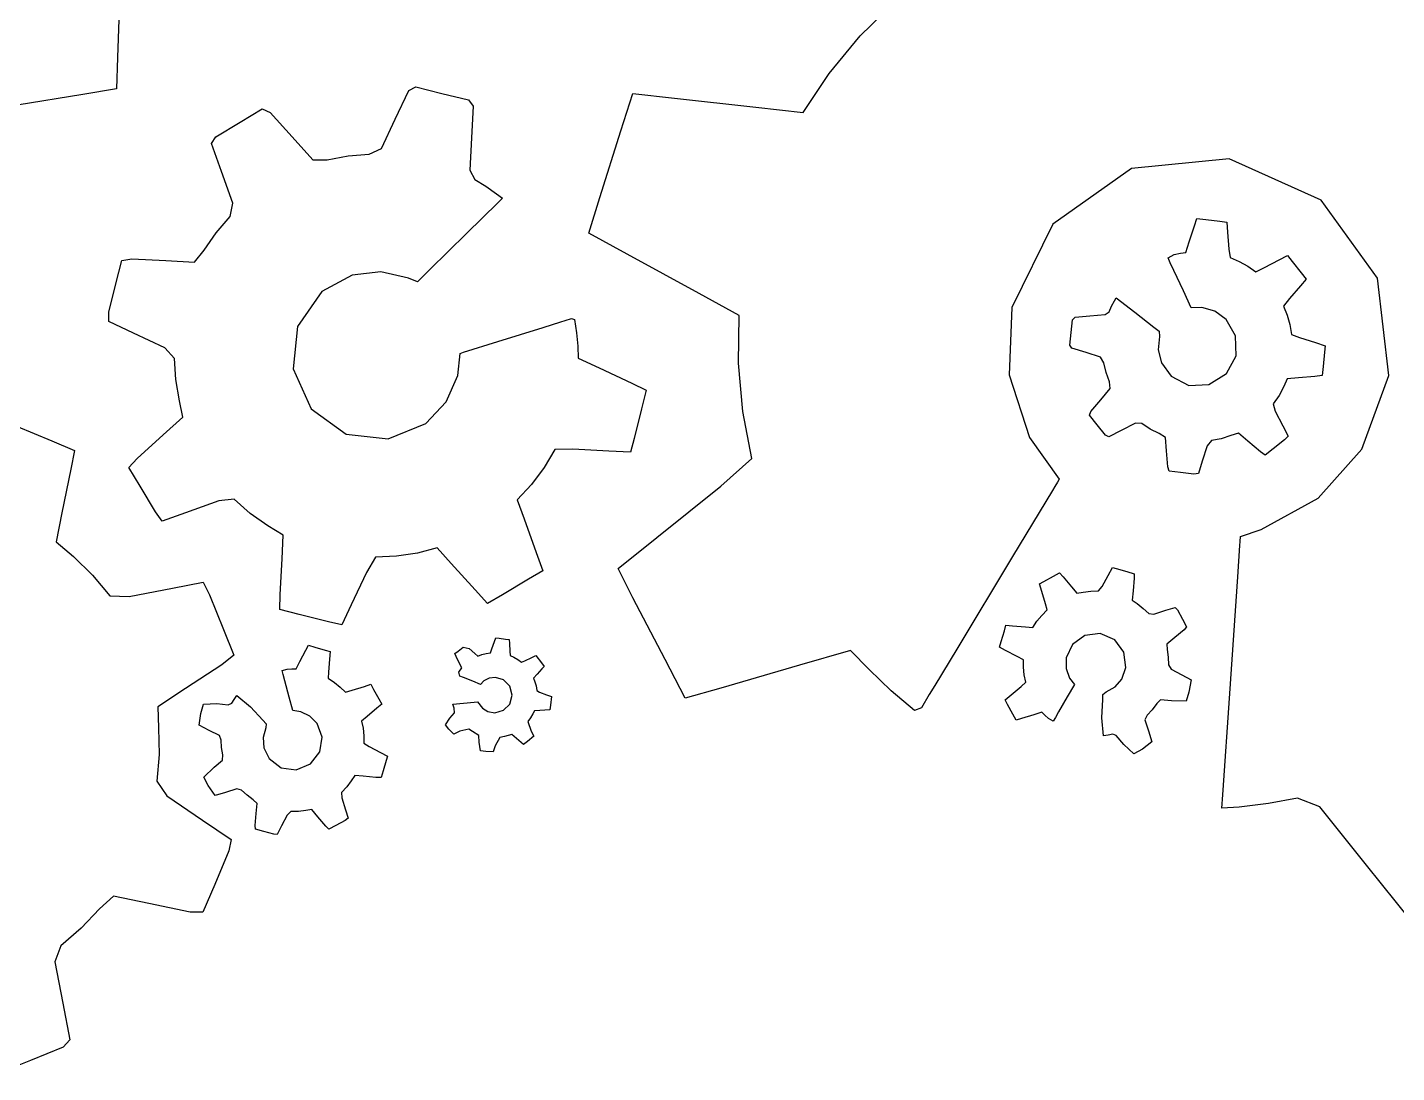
# Model space of a CAD drawing. Header units: metres. Extents: x 300 to 1036, y 0 to 304.
# Drawn here: x 599.19 to 610.06, y 210.52 to 218.82 of the extents above; entities that cross this region are included whole.
import ezdxf

# ---------------------------------------------------------------- set-up
doc = ezdxf.new("R2010")
doc.units = ezdxf.units.M

msp = doc.modelspace()

# ---------------------------------------------------------------- linework, layer by layer
at = {"layer": 'COMPONENT0'}
for p, q in [((599.919, 219.035), (599.904, 218.584)), ((605.802, 218.755), (606.077, 219.023)), ((605.556, 218.457), (605.802, 218.755)), ((599.904, 218.584), (599.895, 218.333)), ((605.349, 218.147), (605.556, 218.457)), ((599.628, 218.289), (599.107, 218.204)), ((599.895, 218.333), (599.628, 218.289)), ((602.109, 218.092), (602.217, 218.32)), ((602.217, 218.32), (602.272, 218.351)), ((602.272, 218.351), (602.48, 218.298)), ((602.48, 218.298), (602.69, 218.246)), ((603.902, 218.001), (603.995, 218.296)), ((603.995, 218.296), (604.327, 218.26)), ((600.877, 218.069), (601.053, 218.175)), ((601.053, 218.175), (601.115, 218.147)), ((602.69, 218.246), (602.728, 218.196)), ((602.728, 218.196), (602.715, 217.946)), ((604.327, 218.26), (604.973, 218.189)), ((604.973, 218.189), (605.349, 218.147)), ((600.685, 217.954), (600.877, 218.069)), ((601.115, 218.147), (601.29, 217.953)), ((602, 217.86), (602.109, 218.092)), ((600.65, 217.9), (600.685, 217.954)), ((601.29, 217.953), (601.455, 217.771)), ((602.715, 217.946), (602.702, 217.687)), ((603.735, 217.472), (603.902, 218.001)), ((600.73, 217.677), (600.65, 217.9)), ((601.901, 217.816), (602, 217.86)), ((601.455, 217.771), (601.569, 217.77)), ((601.569, 217.77), (601.734, 217.802)), ((601.734, 217.802), (601.901, 217.816)), ((608.732, 217.779), (607.958, 217.701)), ((609.462, 217.451), (608.732, 217.779)), ((600.82, 217.427), (600.73, 217.677)), ((602.702, 217.687), (602.74, 217.613)), ((607.958, 217.701), (607.331, 217.259)), ((602.74, 217.613), (602.828, 217.56)), ((602.828, 217.56), (602.913, 217.501)), ((600.797, 217.319), (600.82, 217.427)), ((602.927, 217.432), (602.675, 217.184)), ((602.913, 217.501), (602.96, 217.465)), ((602.96, 217.465), (602.927, 217.432)), ((603.646, 217.188), (603.735, 217.472)), ((609.912, 216.829), (609.462, 217.451)), ((600.686, 217.19), (600.797, 217.319)), ((608.456, 217.246), (608.475, 217.303)), ((608.475, 217.303), (608.546, 217.295)), ((608.546, 217.295), (608.659, 217.282)), ((600.591, 217.052), (600.686, 217.19)), ((602.675, 217.184), (602.385, 216.899)), ((603.952, 217.021), (603.646, 217.188)), ((607.331, 217.259), (607.006, 216.598)), ((608.416, 217.118), (608.456, 217.246)), ((608.659, 217.282), (608.713, 217.276)), ((608.713, 217.276), (608.719, 217.195)), ((608.719, 217.195), (608.73, 217.061)), ((608.389, 217.035), (608.416, 217.118)), ((599.891, 216.786), (599.938, 216.971)), ((599.938, 216.971), (600.017, 216.983)), ((600.017, 216.983), (600.287, 216.97)), ((600.287, 216.97), (600.515, 216.958)), ((600.515, 216.958), (600.591, 217.052)), ((604.524, 216.708), (603.952, 217.021)), ((608.247, 216.992), (608.297, 217.017)), ((608.264, 216.953), (608.247, 216.992)), ((608.297, 217.017), (608.346, 217.028)), ((608.346, 217.028), (608.389, 217.035)), ((608.73, 217.061), (608.74, 216.994)), ((608.74, 216.994), (608.812, 216.963)), ((608.812, 216.963), (608.881, 216.925)), ((609.012, 216.915), (609.131, 216.977)), ((609.131, 216.977), (609.195, 217.01)), ((609.195, 217.01), (609.233, 216.962)), ((601.767, 216.854), (601.527, 216.724)), ((601.995, 216.88), (601.767, 216.854)), ((602.215, 216.83), (601.995, 216.88)), ((602.385, 216.899), (602.307, 216.823)), ((608.294, 216.89), (608.264, 216.953)), ((608.369, 216.729), (608.294, 216.89)), ((608.881, 216.925), (608.945, 216.881)), ((608.945, 216.881), (609.012, 216.915)), ((609.233, 216.962), (609.304, 216.872)), ((609.304, 216.872), (609.344, 216.822)), ((599.835, 216.56), (599.891, 216.786)), ((602.285, 216.801), (602.215, 216.83)), ((602.307, 216.823), (602.285, 216.801)), ((609.3, 216.77), (609.213, 216.668)), ((609.344, 216.822), (609.3, 216.77)), ((610.001, 216.057), (609.912, 216.829)), ((601.527, 216.724), (601.332, 216.446)), ((604.842, 216.533), (604.524, 216.708)), ((607.799, 216.607), (607.821, 216.651)), ((607.821, 216.651), (607.835, 216.675)), ((607.835, 216.675), (607.984, 216.559)), ((608.431, 216.595), (608.369, 216.729)), ((609.213, 216.668), (609.163, 216.608)), ((599.833, 216.486), (599.835, 216.56)), ((604.836, 216.154), (604.842, 216.533)), ((607.006, 216.598), (606.986, 216.062)), ((607.509, 216.521), (607.626, 216.53)), ((607.626, 216.53), (607.748, 216.541)), ((607.748, 216.541), (607.78, 216.563)), ((607.78, 216.563), (607.799, 216.607)), ((607.984, 216.559), (608.135, 216.442)), ((608.515, 216.597), (608.431, 216.595)), ((608.618, 216.568), (608.515, 216.597)), ((608.708, 216.503), (608.618, 216.568)), ((609.163, 216.608), (609.192, 216.537)), ((609.192, 216.537), (609.215, 216.461)), ((600.03, 216.393), (599.833, 216.486)), ((601.332, 216.446), (601.299, 216.111)), ((602.924, 216.327), (603.283, 216.439)), ((603.283, 216.439), (603.424, 216.483)), ((603.424, 216.483), (603.459, 216.494)), ((603.459, 216.494), (603.51, 216.51)), ((603.51, 216.51), (603.534, 216.501)), ((603.534, 216.501), (603.55, 216.395)), ((607.477, 216.399), (607.488, 216.5)), ((607.488, 216.5), (607.509, 216.521)), ((608.135, 216.442), (608.176, 216.41)), ((608.783, 216.372), (608.708, 216.503)), ((609.215, 216.461), (609.229, 216.383)), ((600.278, 216.276), (600.03, 216.393)), ((602.652, 216.242), (602.924, 216.327)), ((603.55, 216.395), (603.558, 216.29)), ((607.466, 216.298), (607.477, 216.399)), ((608.179, 216.367), (608.169, 216.261)), ((608.176, 216.41), (608.179, 216.367)), ((608.787, 216.213), (608.783, 216.372)), ((609.229, 216.383), (609.29, 216.358)), ((609.29, 216.358), (609.417, 216.318)), ((609.417, 216.318), (609.496, 216.293)), ((600.355, 216.193), (600.278, 216.276)), ((602.605, 216.057), (602.624, 216.233)), ((602.624, 216.233), (602.652, 216.242)), ((603.558, 216.29), (603.562, 216.196)), ((607.483, 216.275), (607.466, 216.298)), ((607.596, 216.239), (607.483, 216.275)), ((607.711, 216.202), (607.596, 216.239)), ((607.738, 216.159), (607.711, 216.202)), ((608.169, 216.261), (608.195, 216.157)), ((608.711, 216.072), (608.787, 216.213)), ((609.491, 216.242), (609.478, 216.129)), ((609.496, 216.293), (609.491, 216.242)), ((600.366, 216.025), (600.355, 216.193)), ((601.299, 216.111), (601.442, 215.792)), ((603.562, 216.196), (603.729, 216.118)), ((603.729, 216.118), (603.987, 215.996)), ((604.869, 215.771), (604.836, 216.154)), ((607.755, 216.082), (607.738, 216.159)), ((608.195, 216.157), (608.271, 216.053)), ((609.478, 216.129), (609.47, 216.056)), ((600.395, 215.857), (600.366, 216.025)), ((602.513, 215.847), (602.605, 216.057)), ((603.987, 215.996), (604.102, 215.94)), ((606.986, 216.062), (607.148, 215.564)), ((607.781, 216.007), (607.755, 216.082)), ((607.787, 215.954), (607.781, 216.007)), ((608.271, 216.053), (608.413, 215.979)), ((608.413, 215.979), (608.571, 215.985)), ((608.571, 215.985), (608.711, 216.072)), ((609.193, 216.031), (609.166, 215.969)), ((609.282, 216.039), (609.193, 216.031)), ((609.414, 216.05), (609.282, 216.039)), ((609.47, 216.056), (609.414, 216.05)), ((609.787, 215.472), (610.001, 216.057)), ((604.102, 215.94), (604.065, 215.793)), ((607.713, 215.865), (607.787, 215.954)), ((609.129, 215.898), (609.083, 215.831)), ((609.166, 215.969), (609.129, 215.898)), ((600.421, 215.725), (600.395, 215.857)), ((601.442, 215.792), (601.718, 215.592)), ((602.351, 215.677), (602.513, 215.847)), ((604.065, 215.793), (604.006, 215.558)), ((604.941, 215.397), (604.869, 215.771)), ((607.624, 215.741), (607.633, 215.771)), ((607.633, 215.771), (607.713, 215.865)), ((609.083, 215.831), (609.098, 215.775)), ((609.098, 215.775), (609.158, 215.658)), ((600.266, 215.585), (600.421, 215.725)), ((602.052, 215.555), (602.351, 215.677)), ((607.684, 215.666), (607.624, 215.741)), ((607.75, 215.583), (607.684, 215.666)), ((607.988, 215.679), (607.876, 215.621)), ((608.039, 215.675), (607.988, 215.679)), ((608.106, 215.631), (608.039, 215.675)), ((609.158, 215.658), (609.201, 215.575)), ((599.102, 215.654), (599.381, 215.537)), ((600.06, 215.399), (600.266, 215.585)), ((601.718, 215.592), (602.052, 215.555)), ((604.006, 215.558), (603.977, 215.448)), ((607.148, 215.564), (607.383, 215.233)), ((607.777, 215.57), (607.75, 215.583)), ((607.876, 215.621), (607.777, 215.57)), ((608.177, 215.596), (608.106, 215.631)), ((608.226, 215.566), (608.177, 215.596)), ((608.234, 215.459), (608.226, 215.566)), ((608.67, 215.555), (608.592, 215.54)), ((608.746, 215.58), (608.67, 215.555)), ((608.807, 215.6), (608.746, 215.58)), ((608.882, 215.536), (608.807, 215.6)), ((609.201, 215.575), (609.171, 215.546)), ((599.381, 215.537), (599.561, 215.461)), ((599.561, 215.461), (599.533, 215.312)), ((603.376, 215.47), (603.291, 215.327)), ((603.52, 215.471), (603.376, 215.47)), ((603.805, 215.456), (603.52, 215.471)), ((603.977, 215.448), (603.805, 215.456)), ((608.245, 215.333), (608.234, 215.459)), ((608.558, 215.498), (608.519, 215.376)), ((608.592, 215.54), (608.558, 215.498)), ((608.981, 215.452), (608.882, 215.536)), ((609.019, 215.425), (608.981, 215.452)), ((609.083, 215.476), (609.019, 215.425)), ((609.171, 215.546), (609.083, 215.476)), ((609.439, 215.082), (609.787, 215.472)), ((599.993, 215.327), (600.06, 215.399)), ((604.696, 215.178), (604.941, 215.397)), ((608.256, 215.296), (608.245, 215.333)), ((608.519, 215.376), (608.488, 215.278)), ((599.533, 215.312), (599.462, 214.967)), ((600.082, 215.177), (599.993, 215.327)), ((603.291, 215.327), (603.191, 215.192)), ((607.383, 215.233), (607.368, 215.209)), ((608.345, 215.286), (608.256, 215.296)), ((608.453, 215.274), (608.345, 215.286)), ((608.488, 215.278), (608.453, 215.274)), ((600.205, 214.973), (600.082, 215.177)), ((603.191, 215.192), (603.078, 215.07)), ((604.186, 214.77), (604.696, 215.178)), ((607.329, 215.144), (607.013, 214.619)), ((607.348, 215.175), (607.329, 215.144)), ((607.368, 215.209), (607.348, 215.175)), ((600.707, 215.061), (600.444, 214.967)), ((600.83, 215.076), (600.707, 215.061)), ((600.958, 214.962), (600.83, 215.076)), ((603.078, 215.07), (603.132, 214.92)), ((608.986, 214.835), (609.439, 215.082)), ((599.462, 214.967), (599.415, 214.737)), ((600.257, 214.9), (600.205, 214.973)), ((600.444, 214.967), (600.257, 214.9)), ((601.096, 214.864), (600.958, 214.962)), ((603.132, 214.92), (603.228, 214.651)), ((601.22, 214.788), (601.096, 214.864)), ((601.21, 214.6), (601.22, 214.788)), ((608.822, 214.778), (608.986, 214.835)), ((599.415, 214.737), (599.553, 214.62)), ((602.443, 214.688), (602.286, 214.647)), ((602.554, 214.565), (602.443, 214.688)), ((603.88, 214.524), (604.186, 214.77)), ((608.801, 214.459), (608.818, 214.707)), ((608.818, 214.707), (608.82, 214.74)), ((608.82, 214.74), (608.822, 214.778)), ((599.553, 214.62), (599.705, 214.472)), ((601.196, 214.319), (601.21, 214.6)), ((601.951, 214.613), (601.881, 214.493)), ((602.119, 214.621), (601.951, 214.613)), ((602.286, 214.647), (602.119, 214.621)), ((603.228, 214.651), (603.28, 214.507)), ((607.013, 214.619), (606.569, 213.883)), ((599.705, 214.472), (599.842, 214.306)), ((601.881, 214.493), (601.76, 214.236)), ((602.745, 214.354), (602.554, 214.565)), ((603.28, 214.507), (603.168, 214.44)), ((603.997, 214.292), (603.88, 214.524)), ((607.26, 214.421), (607.337, 214.463)), ((607.337, 214.463), (607.386, 214.49)), ((607.386, 214.49), (607.415, 214.457)), ((607.725, 214.38), (607.772, 214.469)), ((607.772, 214.469), (607.805, 214.532)), ((607.805, 214.532), (607.836, 214.525)), ((607.836, 214.525), (607.919, 214.501)), ((607.919, 214.501), (607.979, 214.483)), ((607.979, 214.483), (607.979, 214.448)), ((599.997, 214.301), (600.339, 214.367)), ((600.339, 214.367), (600.583, 214.415)), ((600.583, 214.415), (600.634, 214.314)), ((602.843, 214.246), (602.745, 214.354)), ((603.168, 214.44), (602.96, 214.315)), ((607.226, 214.402), (607.26, 214.421)), ((607.245, 214.341), (607.226, 214.402)), ((607.415, 214.457), (607.479, 214.379)), ((607.479, 214.379), (607.523, 214.327)), ((607.696, 214.346), (607.725, 214.38)), ((607.979, 214.448), (607.969, 214.348)), ((608.738, 213.531), (608.801, 214.459)), ((599.842, 214.306), (599.997, 214.301)), ((600.634, 214.314), (600.746, 214.039)), ((601.193, 214.198), (601.196, 214.319)), ((602.96, 214.315), (602.843, 214.246)), ((604.253, 213.801), (603.997, 214.292)), ((607.275, 214.244), (607.245, 214.341)), ((607.286, 214.195), (607.275, 214.244)), ((607.523, 214.327), (607.574, 214.337)), ((607.574, 214.337), (607.634, 214.345)), ((607.634, 214.345), (607.696, 214.346)), ((607.969, 214.348), (607.963, 214.273)), ((607.963, 214.273), (608.001, 214.245)), ((608.001, 214.245), (608.05, 214.207)), ((601.345, 214.16), (601.193, 214.198)), ((601.579, 214.101), (601.345, 214.16)), ((601.76, 214.236), (601.685, 214.077)), ((607.206, 214.105), (607.244, 214.152)), ((607.244, 214.152), (607.286, 214.195)), ((608.05, 214.207), (608.094, 214.166)), ((608.094, 214.166), (608.135, 214.162)), ((608.135, 214.162), (608.229, 214.192)), ((608.229, 214.192), (608.304, 214.215)), ((608.304, 214.215), (608.321, 214.195)), ((608.321, 214.195), (608.361, 214.122)), ((600.746, 214.039), (600.828, 213.836)), ((601.685, 214.077), (601.579, 214.101)), ((606.922, 213.944), (606.947, 214.028)), ((606.947, 214.028), (606.96, 214.075)), ((606.96, 214.075), (607.013, 214.07)), ((607.013, 214.07), (607.115, 214.061)), ((607.115, 214.061), (607.174, 214.055)), ((607.174, 214.055), (607.206, 214.105)), ((608.376, 214.038), (608.301, 213.976)), ((608.361, 214.122), (608.394, 214.061)), ((608.394, 214.061), (608.376, 214.038)), ((602.877, 213.887), (602.897, 213.944)), ((602.897, 213.944), (602.908, 213.974)), ((602.908, 213.974), (602.935, 213.97)), ((602.935, 213.97), (602.986, 213.963)), ((602.986, 213.963), (603.014, 213.959)), ((603.014, 213.959), (603.016, 213.928)), ((603.016, 213.928), (603.019, 213.868)), ((606.909, 213.9), (606.922, 213.944)), ((607.489, 213.921), (607.439, 213.816)), ((607.586, 213.992), (607.489, 213.921)), ((607.708, 214.007), (607.586, 213.992)), ((607.824, 213.957), (607.708, 214.007)), ((607.897, 213.861), (607.824, 213.957)), ((608.301, 213.976), (608.238, 213.924)), ((608.238, 213.924), (608.241, 213.881)), ((600.828, 213.836), (600.731, 213.76)), ((601.352, 213.785), (601.398, 213.875)), ((601.398, 213.875), (601.42, 213.915)), ((601.42, 213.915), (601.471, 213.9)), ((601.471, 213.9), (601.553, 213.876)), ((601.553, 213.876), (601.592, 213.864)), ((601.592, 213.864), (601.587, 213.803)), ((602.583, 213.849), (602.608, 213.868)), ((602.594, 213.825), (602.583, 213.849)), ((602.62, 213.77), (602.594, 213.825)), ((602.608, 213.868), (602.649, 213.899)), ((602.649, 213.899), (602.696, 213.889)), ((602.696, 213.889), (602.74, 213.848)), ((602.74, 213.848), (602.764, 213.829)), ((602.764, 213.829), (602.797, 213.842)), ((602.797, 213.842), (602.832, 213.85)), ((602.832, 213.85), (602.866, 213.855)), ((602.866, 213.855), (602.877, 213.887)), ((603.019, 213.868), (603.021, 213.833)), ((603.021, 213.833), (603.052, 213.819)), ((603.052, 213.819), (603.083, 213.801)), ((603.139, 213.791), (603.193, 213.817)), ((603.193, 213.817), (603.226, 213.833)), ((603.226, 213.833), (603.271, 213.774)), ((605.725, 213.874), (605.32, 213.756)), ((605.873, 213.721), (605.725, 213.874)), ((606.569, 213.883), (606.395, 213.595)), ((606.957, 213.874), (606.909, 213.9)), ((607.048, 213.826), (606.957, 213.874)), ((607.099, 213.799), (607.048, 213.826)), ((607.439, 213.816), (607.438, 213.731)), ((607.913, 213.739), (607.897, 213.861)), ((608.241, 213.881), (608.249, 213.821)), ((608.249, 213.821), (608.251, 213.76)), ((600.731, 213.76), (600.442, 213.57)), ((601.21, 213.713), (601.251, 213.725)), ((601.219, 213.682), (601.21, 213.713)), ((601.251, 213.725), (601.289, 213.727)), ((601.289, 213.727), (601.322, 213.727)), ((601.322, 213.727), (601.352, 213.785)), ((601.578, 213.702), (601.576, 213.652)), ((601.587, 213.803), (601.578, 213.702)), ((602.613, 213.701), (602.637, 213.735)), ((602.622, 213.67), (602.613, 213.701)), ((602.637, 213.735), (602.62, 213.77)), ((603.083, 213.801), (603.112, 213.78)), ((603.112, 213.78), (603.139, 213.791)), ((603.274, 213.728), (603.235, 213.684)), ((603.271, 213.774), (603.291, 213.747)), ((603.291, 213.747), (603.274, 213.728)), ((604.413, 213.495), (604.253, 213.801)), ((605.32, 213.756), (604.695, 213.573)), ((606.047, 213.553), (605.873, 213.721)), ((607.099, 213.74), (607.099, 213.799)), ((607.105, 213.68), (607.099, 213.74)), ((607.438, 213.731), (607.465, 213.654)), ((607.881, 213.646), (607.913, 213.739)), ((608.251, 213.76), (608.272, 213.726)), ((608.272, 213.726), (608.356, 213.681)), ((601.232, 213.631), (601.219, 213.682)), ((601.267, 213.503), (601.232, 213.631)), ((601.576, 213.652), (601.626, 213.62)), ((601.626, 213.62), (601.672, 213.582)), ((601.864, 213.588), (601.915, 213.605)), ((601.915, 213.605), (601.937, 213.564)), ((602.651, 213.658), (602.622, 213.67)), ((602.724, 213.629), (602.651, 213.658)), ((602.786, 213.604), (602.724, 213.629)), ((602.812, 213.631), (602.786, 213.604)), ((602.855, 213.653), (602.812, 213.631)), ((602.905, 213.659), (602.855, 213.653)), ((602.97, 213.64), (602.905, 213.659)), ((603.02, 213.589), (602.97, 213.64)), ((603.235, 213.684), (603.208, 213.654)), ((603.208, 213.654), (603.218, 213.625)), ((603.218, 213.625), (603.228, 213.591)), ((603.228, 213.591), (603.233, 213.555)), ((606.395, 213.595), (606.351, 213.523)), ((607.08, 213.586), (607.118, 213.621)), ((607.118, 213.621), (607.105, 213.68)), ((607.503, 213.602), (607.446, 213.504)), ((607.465, 213.654), (607.503, 213.602)), ((607.827, 213.584), (607.881, 213.646)), ((608.356, 213.681), (608.432, 213.641)), ((608.432, 213.641), (608.413, 213.541)), ((600.442, 213.57), (600.223, 213.426)), ((600.81, 213.455), (600.83, 213.485)), ((600.83, 213.485), (600.851, 213.515)), ((600.851, 213.515), (600.96, 213.426)), ((601.296, 213.396), (601.267, 213.503)), ((601.672, 213.582), (601.714, 213.541)), ((601.714, 213.541), (601.767, 213.558)), ((601.767, 213.558), (601.864, 213.588)), ((601.937, 213.564), (601.979, 213.489)), ((601.979, 213.489), (602.002, 213.447)), ((603.019, 213.448), (603.038, 213.519)), ((603.038, 213.519), (603.02, 213.589)), ((603.233, 213.555), (603.256, 213.541)), ((603.256, 213.541), (603.311, 213.522)), ((603.311, 213.522), (603.351, 213.508)), ((603.351, 213.508), (603.343, 213.439)), ((604.695, 213.573), (604.413, 213.495)), ((606.233, 213.397), (606.047, 213.553)), ((606.351, 213.523), (606.288, 213.417)), ((606.953, 213.48), (607, 213.52)), ((607, 213.52), (607.08, 213.586)), ((607.446, 213.504), (607.378, 213.387)), ((607.721, 213.338), (607.728, 213.484)), ((607.728, 213.484), (607.73, 213.523)), ((607.73, 213.523), (607.756, 213.544)), ((607.756, 213.544), (607.827, 213.584)), ((608.413, 213.541), (608.392, 213.471)), ((608.683, 212.726), (608.738, 213.531)), ((600.223, 213.426), (600.229, 213.258)), ((600.564, 213.372), (600.585, 213.446)), ((600.585, 213.446), (600.691, 213.451)), ((600.691, 213.451), (600.783, 213.442)), ((600.783, 213.442), (600.81, 213.455)), ((600.96, 213.426), (601.057, 213.32)), ((601.358, 213.386), (601.296, 213.396)), ((601.431, 213.351), (601.358, 213.386)), ((601.962, 213.414), (601.885, 213.349)), ((602.002, 213.447), (601.962, 213.414)), ((602.543, 213.336), (602.58, 213.377)), ((602.567, 213.447), (602.651, 213.455)), ((602.576, 213.414), (602.567, 213.447)), ((602.58, 213.377), (602.576, 213.414)), ((602.651, 213.455), (602.737, 213.463)), ((602.737, 213.463), (602.763, 213.466)), ((602.763, 213.466), (602.803, 213.415)), ((602.803, 213.415), (602.844, 213.389)), ((602.844, 213.389), (602.9, 213.378)), ((602.9, 213.378), (602.969, 213.398)), ((602.969, 213.398), (603.019, 213.448)), ((603.214, 213.395), (603.201, 213.37)), ((603.258, 213.397), (603.214, 213.395)), ((603.337, 213.403), (603.258, 213.397)), ((603.343, 213.439), (603.337, 213.403)), ((606.288, 213.417), (606.233, 213.397)), ((606.972, 213.444), (606.953, 213.48)), ((607.014, 213.368), (606.972, 213.444)), ((607.245, 213.383), (607.182, 213.363)), ((607.269, 213.359), (607.245, 213.383)), ((607.378, 213.387), (607.352, 213.341)), ((608.121, 213.403), (608.08, 213.359)), ((608.157, 213.452), (608.121, 213.403)), ((608.187, 213.48), (608.157, 213.452)), ((608.275, 213.472), (608.187, 213.48)), ((608.392, 213.471), (608.275, 213.472)), ((600.553, 213.279), (600.564, 213.372)), ((600.632, 213.238), (600.553, 213.279)), ((601.057, 213.32), (601.083, 213.291)), ((601.083, 213.291), (601.08, 213.259)), ((601.489, 213.292), (601.431, 213.351)), ((601.528, 213.185), (601.489, 213.292)), ((601.885, 213.349), (601.84, 213.311)), ((601.84, 213.311), (601.853, 213.255)), ((602.507, 213.283), (602.543, 213.336)), ((602.535, 213.247), (602.507, 213.283)), ((603.183, 213.338), (603.163, 213.309)), ((603.163, 213.309), (603.189, 213.233)), ((603.201, 213.37), (603.183, 213.338)), ((607.04, 213.32), (607.014, 213.368)), ((607.084, 213.333), (607.04, 213.32)), ((607.182, 213.363), (607.084, 213.333)), ((607.297, 213.334), (607.269, 213.359)), ((607.335, 213.313), (607.297, 213.334)), ((607.352, 213.341), (607.335, 213.313)), ((607.735, 213.196), (607.721, 213.338)), ((608.08, 213.359), (608.064, 213.323)), ((608.064, 213.323), (608.092, 213.235)), ((600.229, 213.258), (600.233, 213.046)), ((600.712, 213.197), (600.632, 213.238)), ((600.727, 213.161), (600.712, 213.197)), ((600.729, 213.102), (600.727, 213.161)), ((601.08, 213.259), (601.059, 213.182)), ((601.059, 213.182), (601.065, 213.101)), ((601.511, 213.067), (601.528, 213.185)), ((601.853, 213.255), (601.86, 213.196)), ((601.86, 213.196), (601.86, 213.136)), ((602.575, 213.208), (602.535, 213.247)), ((602.623, 213.232), (602.575, 213.208)), ((602.694, 213.249), (602.623, 213.232)), ((602.723, 213.229), (602.694, 213.249)), ((602.773, 213.197), (602.723, 213.229)), ((602.776, 213.145), (602.773, 213.197)), ((602.941, 213.183), (602.904, 213.116)), ((602.976, 213.19), (602.941, 213.183)), ((603.035, 213.205), (602.976, 213.19)), ((603.071, 213.173), (603.035, 213.205)), ((603.128, 213.126), (603.071, 213.173)), ((603.21, 213.192), (603.16, 213.15)), ((603.189, 213.233), (603.21, 213.192)), ((607.772, 213.201), (607.735, 213.196)), ((607.808, 213.208), (607.772, 213.201)), ((607.836, 213.198), (607.808, 213.208)), ((607.896, 213.126), (607.836, 213.198)), ((608.092, 213.235), (608.119, 213.148)), ((600.739, 213.043), (600.729, 213.102)), ((601.065, 213.101), (601.108, 213.014)), ((601.437, 212.972), (601.511, 213.067)), ((601.86, 213.136), (601.902, 213.11)), ((601.902, 213.11), (601.991, 213.064)), ((601.991, 213.064), (602.047, 213.035)), ((602.785, 213.077), (602.776, 213.145)), ((602.828, 213.071), (602.785, 213.077)), ((602.887, 213.069), (602.828, 213.071)), ((602.904, 213.116), (602.887, 213.069)), ((603.16, 213.15), (603.128, 213.126)), ((607.976, 213.053), (607.896, 213.126)), ((608.044, 213.09), (607.976, 213.053)), ((608.119, 213.148), (608.044, 213.09)), ((600.233, 213.046), (600.215, 212.835)), ((600.589, 212.866), (600.67, 212.947)), ((600.67, 212.947), (600.737, 213.003)), ((600.737, 213.003), (600.739, 213.043)), ((601.108, 213.014), (601.204, 212.941)), ((601.204, 212.941), (601.322, 212.925)), ((601.322, 212.925), (601.437, 212.972)), ((602.036, 212.998), (602.012, 212.916)), ((602.047, 213.035), (602.036, 212.998)), ((600.215, 212.835), (600.295, 212.718)), ((600.624, 212.802), (600.589, 212.866)), ((601.76, 212.837), (601.724, 212.79)), ((601.789, 212.88), (601.76, 212.837)), ((601.855, 212.874), (601.789, 212.88)), ((601.954, 212.865), (601.855, 212.874)), ((601.997, 212.863), (601.954, 212.865)), ((602.012, 212.916), (601.997, 212.863)), ((600.68, 212.72), (600.624, 212.802)), ((600.76, 212.745), (600.68, 212.72)), ((600.85, 212.773), (600.76, 212.745)), ((600.888, 212.764), (600.85, 212.773)), ((600.932, 212.723), (600.888, 212.764)), ((600.98, 212.687), (600.932, 212.723)), ((601.724, 212.79), (601.682, 212.746)), ((601.682, 212.746), (601.685, 212.702)), ((608.675, 212.621), (608.683, 212.726)), ((600.295, 212.718), (600.578, 212.526)), ((601.012, 212.659), (600.98, 212.687)), ((601.005, 212.579), (601.012, 212.659)), ((601.685, 212.702), (601.715, 212.608)), ((608.811, 212.629), (608.675, 212.621)), ((609.045, 212.658), (608.811, 212.629)), ((609.275, 212.701), (609.045, 212.658)), ((609.453, 212.631), (609.275, 212.701)), ((609.824, 212.168), (609.453, 212.631)), ((600.578, 212.526), (600.805, 212.373)), ((600.996, 212.484), (601.005, 212.579)), ((601.25, 212.566), (601.205, 212.48)), ((601.28, 212.593), (601.25, 212.566)), ((601.34, 212.594), (601.28, 212.593)), ((601.4, 212.602), (601.34, 212.594)), ((601.447, 212.61), (601.4, 212.602)), ((601.494, 212.553), (601.447, 212.61)), ((601.557, 212.478), (601.494, 212.553)), ((601.71, 212.523), (601.636, 212.483)), ((601.736, 212.541), (601.71, 212.523)), ((601.715, 212.608), (601.736, 212.541)), ((601, 212.455), (600.996, 212.484)), ((601.065, 212.436), (601, 212.455)), ((601.144, 212.413), (601.065, 212.436)), ((601.17, 212.412), (601.144, 212.413)), ((601.205, 212.48), (601.17, 212.412)), ((601.582, 212.453), (601.557, 212.478)), ((601.636, 212.483), (601.582, 212.453)), ((600.805, 212.373), (600.788, 212.282)), ((600.788, 212.282), (600.675, 212.014)), ((610.18, 211.723), (609.824, 212.168)), ((600.675, 212.014), (600.582, 211.794)), ((599.871, 211.921), (599.76, 211.82)), ((600.151, 211.863), (599.871, 211.921)), ((600.481, 211.795), (600.151, 211.863)), ((599.76, 211.82), (599.615, 211.667)), ((600.582, 211.794), (600.481, 211.795)), ((599.615, 211.667), (599.454, 211.528)), ((599.454, 211.528), (599.405, 211.4)), ((599.405, 211.4), (599.468, 211.073)), ((599.468, 211.073), (599.524, 210.782)), ((599.524, 210.782), (599.471, 210.723)), ((599.471, 210.723), (599.211, 210.617)), ((599.211, 210.617), (598.973, 210.52))]:
    msp.add_line(p, q, dxfattribs=at)

doc.saveas('drawing.dxf')
